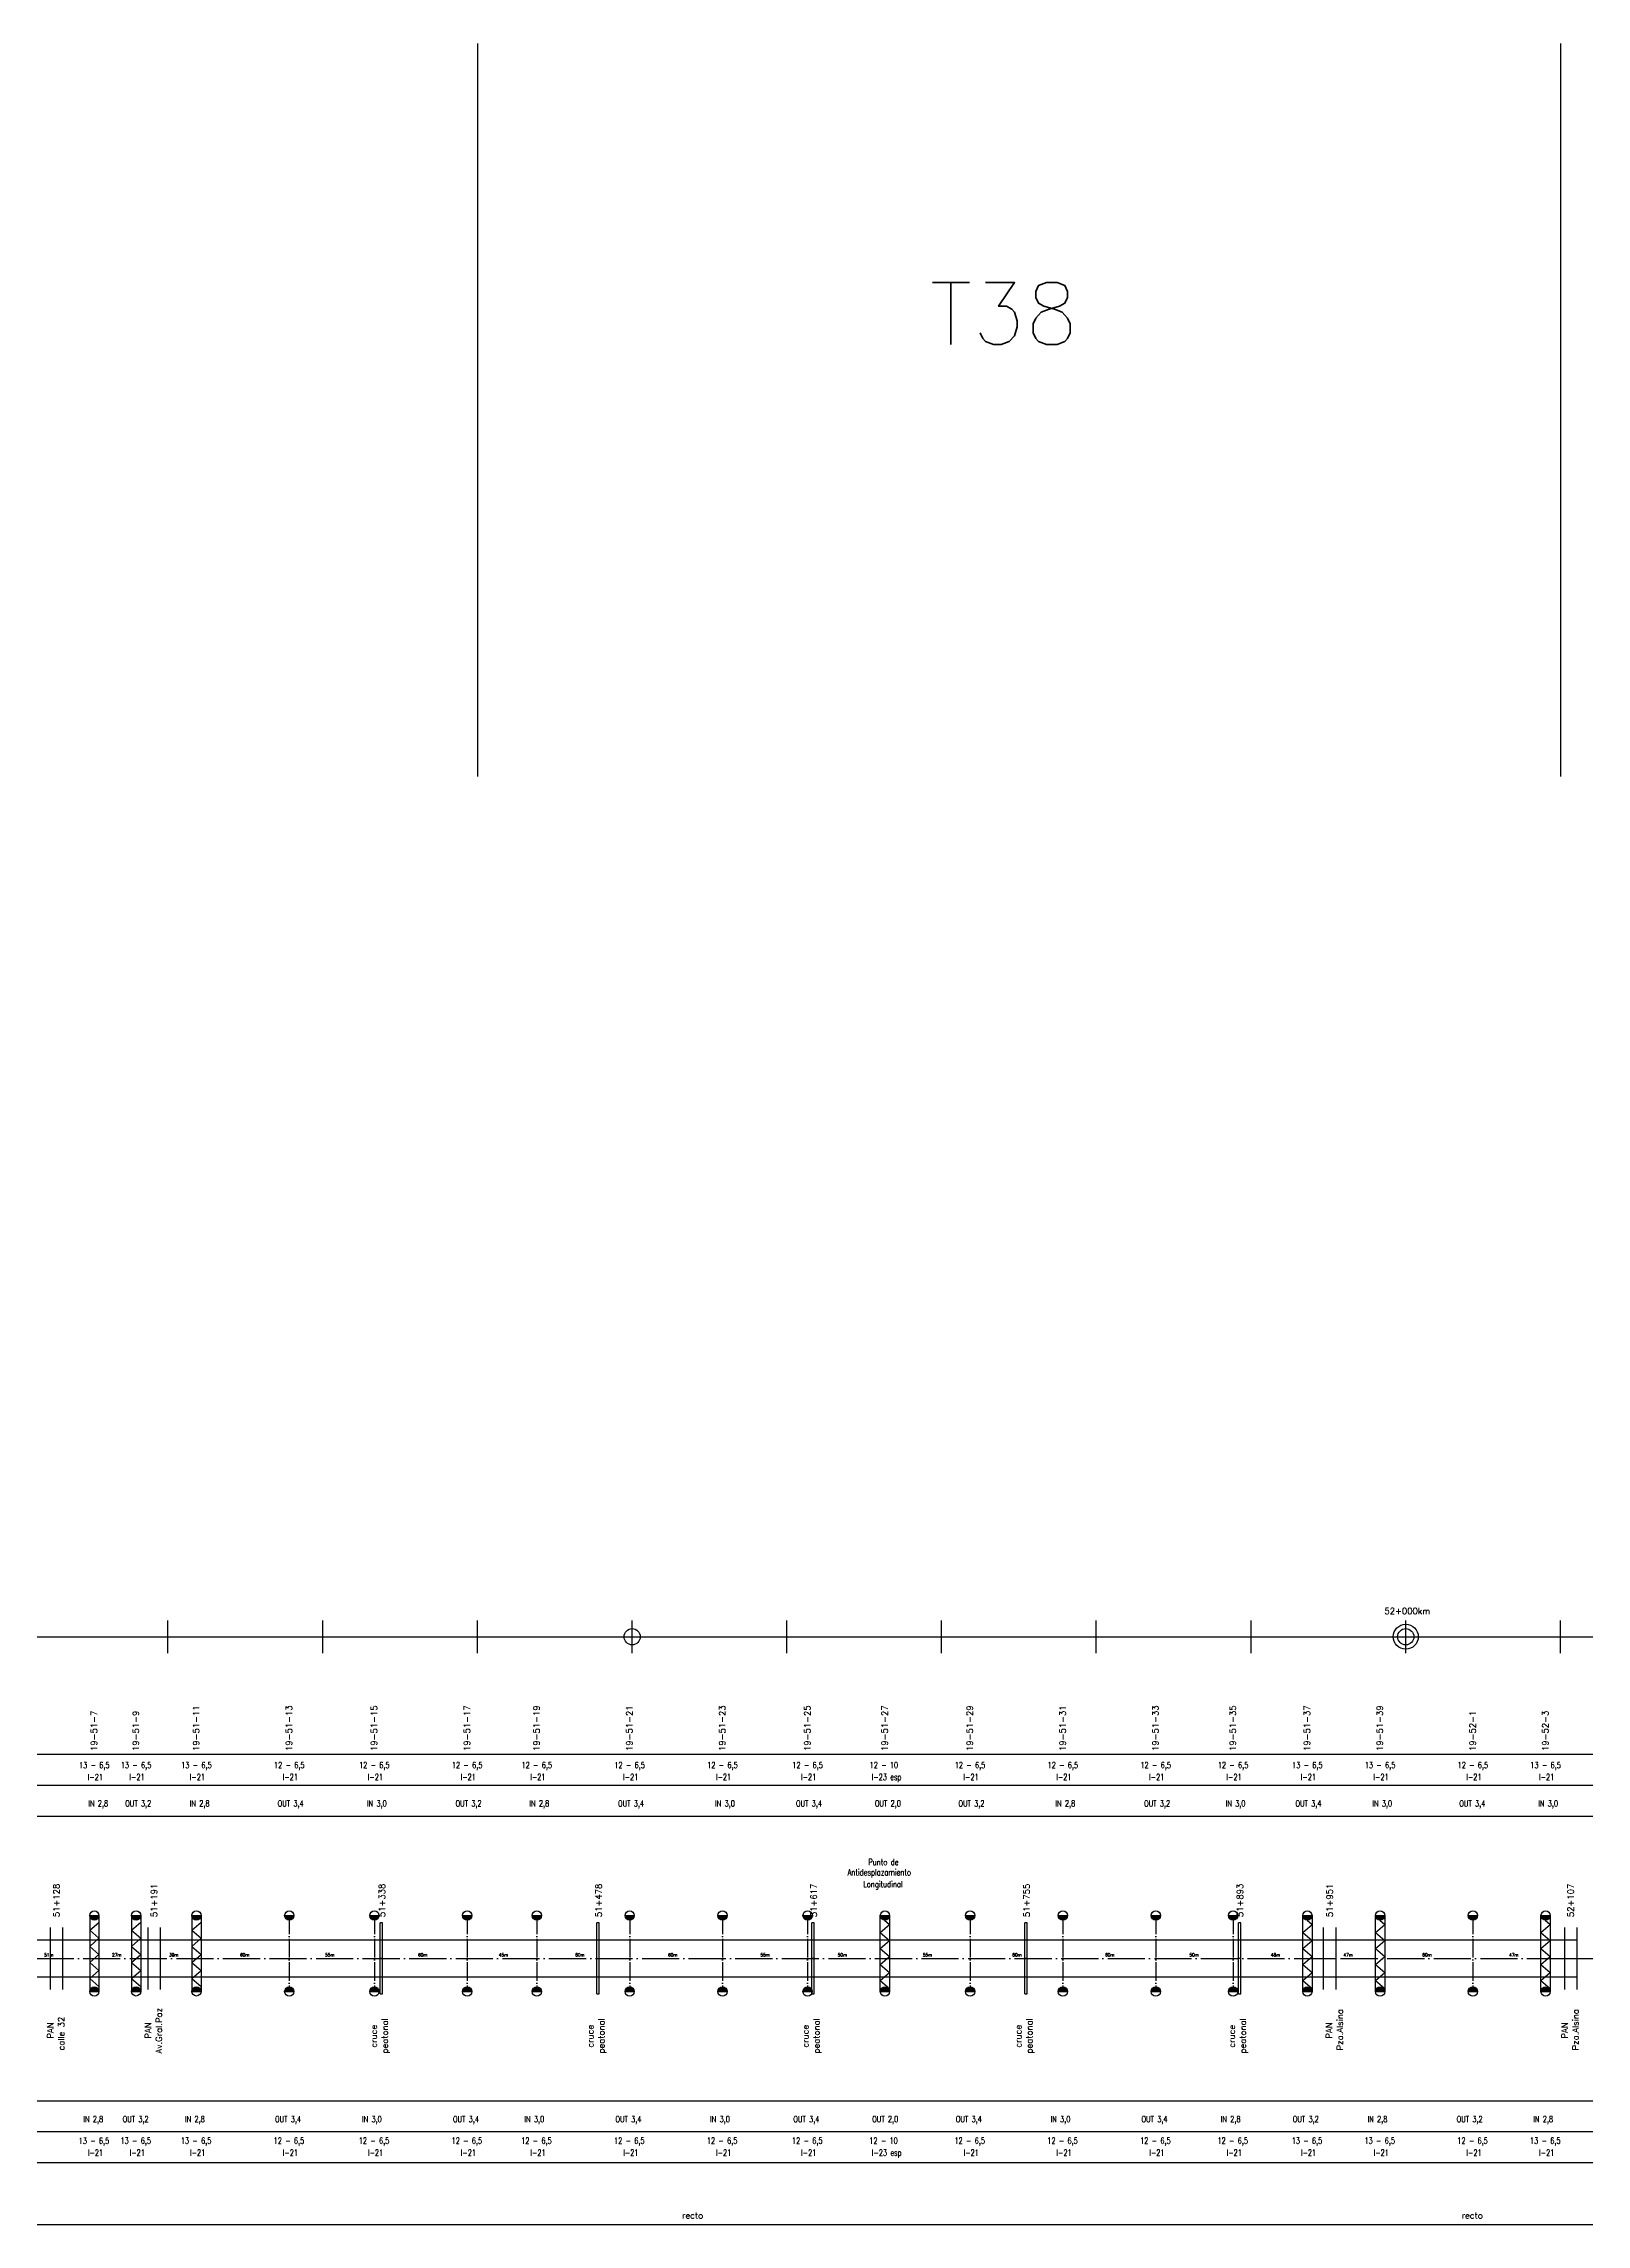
# Model space of a CAD drawing. Header units: millimetres. Extents: x 63 to 27368, y 135 to 1565.
# Drawn here: x 25688 to 26685, y 155 to 1565 of the extents above; entities that cross this region are included whole.
import ezdxf

# ---------------------------------------------------------------- set-up
doc = ezdxf.new("R2010")
doc.units = ezdxf.units.MM
doc.linetypes.add('ACAD_ISO04W100', pattern=[30, 24, -3, 0, -3])
for name, color, linetype in [('catenaria via ascendente', 7, 'Continuous'), ('catenaria vía descendente', 7, 'Continuous'), ('Eje de entrevías', 1, 'Continuous'), ('longitud vano', 7, 'Continuous'), ('Nº de poste', 6, 'Continuous'), ('progresivas', 4, 'Continuous'), ('TEXTOS', 3, 'Continuous')]:
    doc.layers.add(name, color=color, linetype=linetype)
doc.styles.add('STYLE1', font='romans.shx')

msp = doc.modelspace()

# ---------------------------------------------------------------- hatches: boundary and pattern name
for points in [[(25723.6, 354.7), (25717.6, 354.7, 1)], [(25750.6, 354.7), (25744.6, 354.7, 1)], [(25789.6, 354.7), (25783.6, 354.7, 1)], [(25849.6, 354.7), (25843.6, 354.7, 1)], [(25904.6, 354.7), (25898.6, 354.7, 1)], [(25964.6, 354.7), (25958.6, 354.7, 1)], [(26009.6, 354.7), (26003.6, 354.7, 1)], [(26069.6, 354.7), (26063.6, 354.7, 1)], [(26129.6, 354.7), (26123.6, 354.7, 1)], [(26184.6, 354.7), (26178.6, 354.7, 1)], [(26234.6, 354.7), (26228.6, 354.7, 1)], [(26289.6, 354.7), (26283.6, 354.7, 1)], [(26349.6, 354.7), (26343.6, 354.7, 1)], [(26409.6, 354.7), (26403.6, 354.7, 1)], [(26459.6, 354.7), (26453.6, 354.7, 1)], [(26507.6, 354.7), (26501.6, 354.7, 1)], [(26554.6, 354.7), (26548.6, 354.7, 1)], [(26614.6, 354.7), (26608.6, 354.7, 1)], [(26661.6, 354.7), (26655.6, 354.7, 1)], [(25723.6, 305.6), (25717.6, 305.6, -1)], [(25750.6, 305.7), (25744.6, 305.7, -1)], [(25789.6, 305.7), (25783.6, 305.7, -1)], [(25849.6, 305.6), (25843.6, 305.6, -1)], [(25904.6, 305.6), (25898.6, 305.6, -1)], [(25964.6, 305.6), (25958.6, 305.6, -1)], [(26009.6, 305.6), (26003.6, 305.6, -1)], [(26069.6, 305.6), (26063.6, 305.6, -1)], [(26129.6, 305.6), (26123.6, 305.6, -1)], [(26184.6, 305.6), (26178.6, 305.6, -1)], [(26234.6, 305.6), (26228.6, 305.6, -1)], [(26289.6, 305.6), (26283.6, 305.6, -1)], [(26349.6, 305.6), (26343.6, 305.6, -1)], [(26409.6, 305.6), (26403.6, 305.6, -1)], [(26459.6, 305.6), (26453.6, 305.6, -1)], [(26507.6, 305.6), (26501.6, 305.6, -1)], [(26554.6, 305.6), (26548.6, 305.6, -1)], [(26614.6, 305.6), (26608.6, 305.6, -1)], [(26661.6, 305.6), (26655.6, 305.6, -1)]]:
    msp.add_hatch(color=256).paths.add_polyline_path(points)

# ---------------------------------------------------------------- linework, layer by layer
for p, q in [((25968.2, 1565.1), (25968.2, 1091.2)), ((26668.2, 1565.1), (26668.2, 1091.2)), ((25768.2, 524.4), (25768.2, 545.6)), ((25868.2, 524.4), (25868.2, 545.6)), ((25968.2, 524.4), (25968.2, 545.6)), ((26068.2, 524.4), (26068.2, 545.6)), ((26168.2, 524.4), (26168.2, 545.6)), ((26268.2, 524.4), (26268.2, 545.6)), ((26368.2, 524.4), (26368.2, 545.6)), ((26468.2, 524.4), (26468.2, 545.6)), ((26568.2, 524.4), (26568.2, 545.6)), ((26668.2, 524.4), (26668.2, 545.6)), ((68.2, 535), (27368.2, 535)), ((68.2, 459), (27368.2, 459)), ((68.2, 439), (27368.2, 439)), ((68.2, 419), (27368.2, 419)), ((25717.6, 354.7), (25723.6, 354.7)), ((25717.6, 354.7), (25717.6, 305.6)), ((25723.6, 354.7), (25723.6, 305.6)), ((25744.6, 354.7), (25750.6, 354.7)), ((25744.6, 354.7), (25744.6, 305.7)), ((25750.6, 354.7), (25750.6, 305.7)), ((25783.6, 354.7), (25789.6, 354.7)), ((25783.6, 354.7), (25783.6, 305.7)), ((25789.6, 354.7), (25789.6, 305.7)), ((25843.6, 354.7), (25849.6, 354.7)), ((25898.6, 354.7), (25904.6, 354.7)), ((25958.6, 354.7), (25964.6, 354.7)), ((26003.6, 354.7), (26009.6, 354.7)), ((26063.6, 354.7), (26069.6, 354.7)), ((26123.6, 354.7), (26129.6, 354.7)), ((26178.6, 354.7), (26184.6, 354.7)), ((26228.6, 354.7), (26234.6, 354.7)), ((26228.6, 305.6), (26228.6, 354.7)), ((26228.6, 354.1), (26228.6, 354.1)), ((26234.6, 354.7), (26234.6, 305.6)), ((26234.6, 354.2), (26234.6, 354.3)), ((26283.6, 354.7), (26289.6, 354.7)), ((26343.6, 354.7), (26349.6, 354.7)), ((26403.6, 354.7), (26409.6, 354.7)), ((26453.6, 354.7), (26459.6, 354.7)), ((26501.6, 354.7), (26507.6, 354.7)), ((26501.6, 305.6), (26501.6, 354.7)), ((26501.6, 354.1), (26501.6, 354.1)), ((26507.6, 354.7), (26507.6, 305.6)), ((26507.6, 354.2), (26507.6, 354.3)), ((26548.6, 354.7), (26554.6, 354.7)), ((26548.6, 305.6), (26548.6, 354.7)), ((26548.6, 354.1), (26548.6, 354.1)), ((26554.6, 354.7), (26554.6, 305.6)), ((26554.6, 354.2), (26554.6, 354.3)), ((26608.6, 354.7), (26614.6, 354.7)), ((26655.6, 354.7), (26661.6, 354.7)), ((26655.6, 305.6), (26655.6, 354.7)), ((26655.6, 354.1), (26655.6, 354.1)), ((26661.6, 354.7), (26661.6, 305.6)), ((26661.6, 354.2), (26661.6, 354.3)), ((25692.1, 347), (25692.1, 307)), ((25700.1, 347), (25700.1, 307)), ((25717.6, 345.2), (25723.6, 350.3)), ((25717.6, 345.2), (25723.6, 340)), ((25717.6, 334.8), (25723.6, 340)), ((25744.6, 345.2), (25750.6, 350.4)), ((25744.6, 345.2), (25750.6, 340)), ((25744.6, 334.8), (25750.6, 340)), ((25755.2, 347), (25755.2, 307)), ((25763.2, 347), (25763.2, 307)), ((25783.6, 345.2), (25789.6, 350.4)), ((25783.6, 345.2), (25789.6, 340)), ((25783.6, 334.8), (25789.6, 340)), ((25905.4, 304.1), (25905.4, 350)), ((25906.9, 350), (25905.4, 350)), ((25906.9, 304.1), (25906.9, 350)), ((26045.4, 304.1), (26045.4, 350)), ((26046.9, 350), (26045.4, 350)), ((26046.9, 304.1), (26046.9, 350)), ((26184.4, 304.1), (26184.4, 350)), ((26185.9, 350), (26184.4, 350)), ((26185.9, 304.1), (26185.9, 350)), ((26228.6, 343.8), (26234.6, 348.9)), ((26228.6, 343.8), (26234.6, 338.6)), ((26228.6, 333.4), (26234.6, 338.6)), ((26231.4, 351.7), (26234.6, 348.9)), ((26322, 304.1), (26322, 350)), ((26323.5, 350), (26322, 350)), ((26323.5, 304.1), (26323.5, 350)), ((26460, 304.1), (26460, 350)), ((26461.5, 350), (26460, 350)), ((26461.5, 304.1), (26461.5, 350)), ((26501.6, 343.8), (26507.6, 348.9)), ((26501.6, 343.8), (26507.6, 338.6)), ((26501.6, 333.4), (26507.6, 338.6)), ((26504.4, 351.7), (26507.6, 348.9)), ((26514.9, 347), (26514.9, 307)), ((26522.9, 347), (26522.9, 307)), ((26548.6, 343.8), (26554.6, 348.9)), ((26548.6, 343.8), (26554.6, 338.6)), ((26548.6, 333.4), (26554.6, 338.6)), ((26551.4, 351.7), (26554.6, 348.9)), ((26655.6, 343.8), (26661.6, 348.9)), ((26655.6, 343.8), (26661.6, 338.6)), ((26655.6, 333.4), (26661.6, 338.6)), ((26658.4, 351.7), (26661.6, 348.9)), ((26670.8, 347), (26670.8, 307)), ((26678.8, 347), (26678.8, 307)), ((25692.1, 327), (25700.1, 327)), ((25717.6, 334.8), (25723.6, 329.6)), ((25717.6, 324.4), (25723.6, 329.6)), ((25717.6, 324.4), (25723.6, 319.2)), ((25744.6, 334.8), (25750.6, 329.6)), ((25744.6, 324.4), (25750.6, 329.6)), ((25744.6, 324.4), (25750.6, 319.3)), ((25755.2, 327), (25763.2, 327)), ((25783.6, 334.8), (25789.6, 329.6)), ((25783.6, 324.4), (25789.6, 329.6)), ((25783.6, 324.4), (25789.6, 319.3)), ((25906.9, 327), (25905.4, 327)), ((26045.4, 327), (26046.9, 327)), ((26185.9, 327), (26184.4, 327)), ((26228.6, 333.4), (26234.6, 328.2)), ((26228.6, 323), (26234.6, 328.2)), ((26323.5, 327), (26322, 327)), ((26461.5, 327), (26460, 327)), ((26501.6, 333.4), (26507.6, 328.2)), ((26501.6, 323), (26507.6, 328.2)), ((26514.9, 327), (26522.9, 327)), ((26548.6, 333.4), (26554.6, 328.2)), ((26548.6, 323), (26554.6, 328.2)), ((26655.6, 333.4), (26661.6, 328.2)), ((26655.6, 323), (26661.6, 328.2)), ((26670.8, 327), (26678.8, 327)), ((25717.6, 314.1), (25723.6, 319.2)), ((25717.6, 314.1), (25723.6, 308.9)), ((25744.6, 314.1), (25750.6, 319.3)), ((25744.6, 314.1), (25750.6, 308.9)), ((25783.6, 314.1), (25789.6, 319.3)), ((25783.6, 314.1), (25789.6, 308.9)), ((26228.6, 323), (26234.6, 317.8)), ((26228.6, 312.7), (26234.6, 317.8)), ((26228.6, 312.7), (26234.6, 307.5)), ((26501.6, 323), (26507.6, 317.8)), ((26501.6, 312.7), (26507.6, 317.8)), ((26501.6, 312.7), (26507.6, 307.5)), ((26548.6, 323), (26554.6, 317.8)), ((26548.6, 312.7), (26554.6, 317.8)), ((26548.6, 312.7), (26554.6, 307.5)), ((26655.6, 323), (26661.6, 317.8)), ((26655.6, 312.7), (26661.6, 317.8)), ((26655.6, 312.7), (26661.6, 307.5)), ((25717.6, 305.6), (25723.6, 305.6)), ((25744.6, 305.7), (25750.6, 305.7)), ((25783.6, 305.7), (25789.6, 305.7)), ((25843.6, 305.6), (25849.6, 305.6)), ((25898.6, 305.6), (25904.6, 305.6)), ((25905.4, 304.1), (25906.9, 304.1)), ((25958.6, 305.6), (25964.6, 305.6)), ((26003.6, 305.6), (26009.6, 305.6)), ((26045.4, 304.1), (26046.9, 304.1)), ((26063.6, 305.6), (26069.6, 305.6)), ((26123.6, 305.6), (26129.6, 305.6)), ((26178.6, 305.6), (26184.6, 305.6)), ((26184.4, 304.1), (26185.9, 304.1)), ((26228.6, 305.6), (26234.6, 305.6)), ((26234.2, 307.1), (26234.6, 307.5)), ((26283.6, 305.6), (26289.6, 305.6)), ((26322, 304.1), (26323.5, 304.1)), ((26343.6, 305.6), (26349.6, 305.6)), ((26403.6, 305.6), (26409.6, 305.6)), ((26453.6, 305.6), (26459.6, 305.6)), ((26460, 304.1), (26461.5, 304.1)), ((26501.6, 305.6), (26507.6, 305.6)), ((26507.2, 307.1), (26507.6, 307.5)), ((26548.6, 305.6), (26554.6, 305.6)), ((26554.2, 307.1), (26554.6, 307.5)), ((26608.6, 305.6), (26614.6, 305.6)), ((26655.6, 305.6), (26661.6, 305.6)), ((26661.2, 307.1), (26661.6, 307.5)), ((68.2, 235), (27368.2, 235)), ((68.2, 215), (27368.2, 215)), ((68.2, 195), (27368.2, 195)), ((23583.7, 155), (26801.7, 155))]:
    msp.add_line(p, q)
at = {"linetype": 'ACAD_ISO04W100', "ltscale": 0.5}
for p, q in [((25846.6, 354.7), (25846.6, 305.6)), ((25901.6, 354.7), (25901.6, 305.6)), ((25961.6, 354.7), (25961.6, 305.6)), ((26006.6, 354.7), (26006.6, 305.6)), ((26066.6, 354.7), (26066.6, 305.6)), ((26126.6, 354.7), (26126.6, 305.6)), ((26181.6, 354.7), (26181.6, 305.6)), ((26286.6, 354.7), (26286.6, 305.6)), ((26346.6, 354.7), (26346.6, 305.6)), ((26406.6, 354.7), (26406.6, 305.6)), ((26456.6, 354.7), (26456.6, 305.6)), ((26611.6, 354.7), (26611.6, 305.6))]:
    msp.add_line(p, q, dxfattribs=at)
for centre, radius in [((26068.2, 535), 5.24), ((26568.2, 535), 8.09), ((26568.2, 535), 5.24), ((25720.6, 354.7), 3), ((25747.6, 354.7), 3), ((25786.6, 354.7), 3), ((25846.6, 354.7), 3), ((25901.6, 354.7), 3), ((25961.6, 354.7), 3), ((26006.6, 354.7), 3), ((26066.6, 354.7), 3), ((26126.6, 354.7), 3), ((26181.6, 354.7), 3), ((26231.6, 354.7), 3), ((26286.6, 354.7), 3), ((26346.6, 354.7), 3), ((26406.6, 354.7), 3), ((26456.6, 354.7), 3), ((26504.6, 354.7), 3), ((26551.6, 354.7), 3), ((26611.6, 354.7), 3), ((26658.6, 354.7), 3), ((25720.6, 305.6), 3), ((25747.6, 305.7), 3), ((25786.6, 305.7), 3), ((25846.6, 305.6), 3), ((25901.6, 305.6), 3), ((25961.6, 305.6), 3), ((26006.6, 305.6), 3), ((26066.6, 305.6), 3), ((26126.6, 305.6), 3), ((26181.6, 305.6), 3), ((26231.6, 305.6), 3), ((26286.6, 305.6), 3), ((26346.6, 305.6), 3), ((26406.6, 305.6), 3), ((26456.6, 305.6), 3), ((26504.6, 305.6), 3), ((26551.6, 305.6), 3), ((26611.6, 305.6), 3), ((26658.6, 305.6), 3)]:
    msp.add_circle(centre, radius)
at = {"layer": 'catenaria via ascendente'}
for p, q in [((68.2, 339), (26678.8, 339)), ((68.2, 315), (26678.8, 315))]:
    msp.add_line(p, q, dxfattribs=at)
at = {"layer": 'catenaria vía descendente'}
msp.add_line((17302.1, 315), (26678.8, 315), dxfattribs=at)
at = {"layer": 'Eje de entrevías', "linetype": 'ACAD_ISO04W100'}
msp.add_line((68.2, 327), (27368.2, 327), dxfattribs=at)

# ---------------------------------------------------------------- texts
at = {"color": 3, "linetype": 'Continuous', "style": 'STYLE1'}
msp.add_text('T38', height=40, dxfattribs=at).set_placement((26260.5, 1370.5))
at = {"linetype": 'Continuous', "style": 'STYLE1', "width": 0.8}
for s, p in [('Antidesplazamiento', (26207.4, 380.7)), ('Punto de', (26220.8, 387.3)), ('Longitudinal', (26217.5, 373))]:
    msp.add_text(s, height=4, dxfattribs=at).set_placement(p)
at = {"layer": 'longitud vano', "linetype": 'Continuous', "style": 'STYLE1'}
for s, p in [('51m', (25688.2, 328.3)), ('27m', (25732.1, 328.3)), ('39m', (25768.9, 328.3)), ('60m', (25814.8, 328.3)), ('55m', (25869.8, 328.3)), ('60m', (25929.8, 328.3)), ('45m', (25982, 328.3)), ('60m', (26031.4, 328.3)), ('60m', (26091.4, 328.3)), ('55m', (26151.1, 328.3)), ('50m', (26201.1, 328.3)), ('55m', (26256.1, 328.3)), ('60m', (26313.9, 328.3)), ('60m', (26373.9, 328.3)), ('50m', (26428.4, 328.3)), ('48m', (26481, 328.3)), ('47m', (26528, 328.3)), ('60m', (26578.9, 328.3)), ('47m', (26635, 328.3))]:
    msp.add_text(s, height=2, dxfattribs=at).set_placement(p)
at = {"layer": 'Nº de poste', "linetype": 'Continuous', "style": 'STYLE1'}
for s, p in [('19-51-7', (25722.4, 461.1)), ('19-51-9', (25749.4, 461.1)), ('19-51-11', (25788.4, 461.1)), ('19-51-13', (25848.4, 461.1)), ('19-51-15', (25903.4, 461.1)), ('19-51-17', (25963.4, 461.1)), ('19-51-19', (26008.4, 461.1)), ('19-51-21', (26068.4, 461.1)), ('19-51-23', (26128.4, 461.1)), ('19-51-25', (26183.4, 461.1)), ('19-51-27', (26233.4, 461.1)), ('19-51-29', (26288.4, 461.1)), ('19-51-31', (26348.4, 461.1)), ('19-51-33', (26408.4, 461.1)), ('19-51-35', (26458.4, 461.1)), ('19-51-37', (26506.4, 461.1)), ('19-51-39', (26553.4, 461.1)), ('19-52-1', (26613.4, 461.1)), ('19-52-3', (26660.4, 461.1))]:
    msp.add_text(s, height=4, rotation=90, dxfattribs=at).set_placement(p)
at = {"layer": 'progresivas', "linetype": 'Continuous', "style": 'STYLE1'}
msp.add_text('52+000km', height=4, dxfattribs=at).set_placement((26554.4, 549.6))
for s, p in [('51+128', (25698.1, 353.7)), ('51+191', (25761.2, 353.7)), ('51+338', (25908.5, 353.7)), ('51+478', (26048.5, 353.7)), ('51+617', (26187.5, 353.7)), ('51+755', (26325.1, 353.7)), ('51+893', (26463.1, 353.7)), ('51+951', (26521, 353.7)), ('52+107', (26676.8, 353.7))]:
    msp.add_text(s, height=4, rotation=90, dxfattribs=at).set_placement(p)
at = {"layer": 'TEXTOS', "linetype": 'Continuous', "style": 'STYLE1', "width": 0.7}
for s, p in [('13 - 6,5', (25710.7, 450)), ('13 - 6,5', (25737.7, 450)), ('13 - 6,5', (25776.7, 450)), ('12 - 6,5', (25836.7, 450)), ('12 - 6,5', (25891.7, 450)), ('12 - 6,5', (25951.7, 450)), ('12 - 6,5', (25996.7, 450)), ('12 - 6,5', (26056.7, 450)), ('12 - 6,5', (26116.7, 450)), ('12 - 6,5', (26171.7, 450)), ('12 - 10', (26221.7, 450)), ('12 - 6,5', (26276.7, 450)), ('12 - 6,5', (26336.7, 450)), ('12 - 6,5', (26396.7, 450)), ('12 - 6,5', (26446.7, 450)), ('13 - 6,5', (26494.7, 450)), ('13 - 6,5', (26541.7, 450)), ('12 - 6,5', (26601.7, 450)), ('13 - 6,5', (26648.7, 450)), ('I-21', (25716.3, 442.2)), ('I-21', (25743.3, 442.3)), ('I-21', (25782.3, 442.3)), ('I-21', (25842.3, 442.3)), ('I-21', (25897.3, 442.3)), ('I-21', (25957.3, 442.3)), ('I-21', (26002.3, 442.3)), ('I-21', (26062.3, 442.3)), ('I-21', (26122.3, 442.3)), ('I-21', (26177.3, 442.3)), ('I-23 esp', (26223, 442.3)), ('I-21', (26282.3, 442.3)), ('I-21', (26342.3, 442.3)), ('I-21', (26402.3, 442.3)), ('I-21', (26452.3, 442.3)), ('I-21', (26500.3, 442.3)), ('I-21', (26547.3, 442.3)), ('I-21', (26607.3, 442.3)), ('I-21', (26654.3, 442.3)), ('IN 2,8', (25716.7, 425.2)), ('OUT 3,2', (25740.6, 425.2)), ('IN 2,8', (25782.3, 425.2)), ('OUT 3,4', (25839.1, 425.2)), ('IN 3,0', (25896.8, 425.2)), ('OUT 3,2', (25954.1, 425.2)), ('IN 2,8', (26001.8, 425.2)), ('OUT 3,4', (26059.1, 425.2)), ('IN 3,0', (26121.8, 425.2)), ('OUT 3,4', (26174.1, 425.2)), ('OUT 2,0', (26225.1, 425.2)), ('OUT 3,2', (26279.1, 425.2)), ('IN 2,8', (26341.8, 425.2)), ('OUT 3,2', (26399.1, 425.2)), ('IN 3,0', (26451.8, 425.2)), ('OUT 3,4', (26496.9, 425.2)), ('IN 3,0', (26546.6, 425.2)), ('OUT 3,4', (26602.8, 425.2)), ('IN 3,0', (26653.8, 425.2)), ('IN 2,8', (25713.5, 221.1)), ('OUT 3,2', (25738.9, 221.1)), ('IN 2,8', (25779.2, 221.1)), ('OUT 3,4', (25837.4, 221.1)), ('IN 3,0', (25893.6, 221.1)), ('OUT 3,4', (25952.4, 221.1)), ('IN 3,0', (25998.6, 221.1)), ('OUT 3,4', (26057.4, 221.1)), ('IN 3,0', (26118.6, 221.1)), ('OUT 3,4', (26172.4, 221.1)), ('OUT 2,0', (26223.4, 221.1)), ('OUT 3,4', (26277.4, 221.1)), ('IN 3,0', (26338.6, 221.1)), ('OUT 3,4', (26397.4, 221.1)), ('IN 2,8', (26448.6, 221.1)), ('OUT 3,2', (26495.2, 221.1)), ('IN 2,8', (26543.5, 221.1)), ('OUT 3,2', (26601.1, 221.1)), ('IN 2,8', (26650.6, 221.1)), ('13 - 6,5', (25710.5, 207.1)), ('I-21', (25716.4, 199.4)), ('13 - 6,5', (25737.5, 207.2)), ('I-21', (25743.4, 199.4)), ('13 - 6,5', (25776.5, 207.2)), ('I-21', (25782.4, 199.4)), ('12 - 6,5', (25836.5, 207.2)), ('I-21', (25842.4, 199.4)), ('12 - 6,5', (25891.5, 207.2)), ('I-21', (25897.4, 199.4)), ('12 - 6,5', (25951.5, 207.2)), ('I-21', (25957.4, 199.4)), ('12 - 6,5', (25996.5, 207.2)), ('I-21', (26002.4, 199.4)), ('12 - 6,5', (26056.5, 207.2)), ('I-21', (26062.4, 199.4)), ('12 - 6,5', (26116.5, 207.2)), ('I-21', (26122.4, 199.4)), ('12 - 6,5', (26171.5, 207.2)), ('I-21', (26177.4, 199.4)), ('12 - 10', (26221.5, 207.2)), ('I-23 esp', (26223.1, 199.4)), ('12 - 6,5', (26276.5, 207.2)), ('I-21', (26282.4, 199.4)), ('12 - 6,5', (26336.5, 207.2)), ('I-21', (26342.4, 199.4)), ('12 - 6,5', (26396.5, 207.2)), ('I-21', (26402.4, 199.4)), ('12 - 6,5', (26446.5, 207.2)), ('I-21', (26452.4, 199.4)), ('13 - 6,5', (26494.5, 207.2)), ('I-21', (26500.4, 199.4)), ('13 - 6,5', (26541.5, 207.2)), ('I-21', (26547.4, 199.4)), ('12 - 6,5', (26601.5, 207.2)), ('I-21', (26607.4, 199.4)), ('13 - 6,5', (26648.5, 207.2)), ('I-21', (26654.4, 199.4))]:
    msp.add_text(s, height=4, dxfattribs=at).set_placement(p)
at = {"layer": 'TEXTOS', "linetype": 'Continuous', "style": 'STYLE1'}
for s, p in [('PAN', (25694.2, 275.1)), ('calle 32', (25701.2, 267.5)), ('PAN', (25757.3, 275.1)), ('Av.Gral.Paz', (25764.3, 265.5)), ('cruce', (25903.2, 269.3)), ('peatonal', (25910.3, 265.5)), ('cruce', (26043.2, 269.3)), ('peatonal', (26050.3, 265.5)), ('cruce', (26182.2, 269.3)), ('peatonal', (26189.3, 265.5)), ('cruce', (26319.8, 269.3)), ('peatonal', (26326.9, 265.5)), ('cruce', (26457.8, 269.3)), ('peatonal', (26464.9, 265.5)), ('PAN', (26520.6, 275.1)), ('Pza.Alsina', (26527.6, 267.5)), ('PAN', (26672.9, 275.1)), ('Pza.Alsina', (26679.9, 267.5))]:
    msp.add_text(s, height=4, rotation=90, dxfattribs=at).set_placement(p)
for p in [(26100.4, 158.8), (26604.3, 158.8)]:
    msp.add_text('recto', height=4, dxfattribs=at).set_placement(p)

doc.saveas('drawing.dxf')
